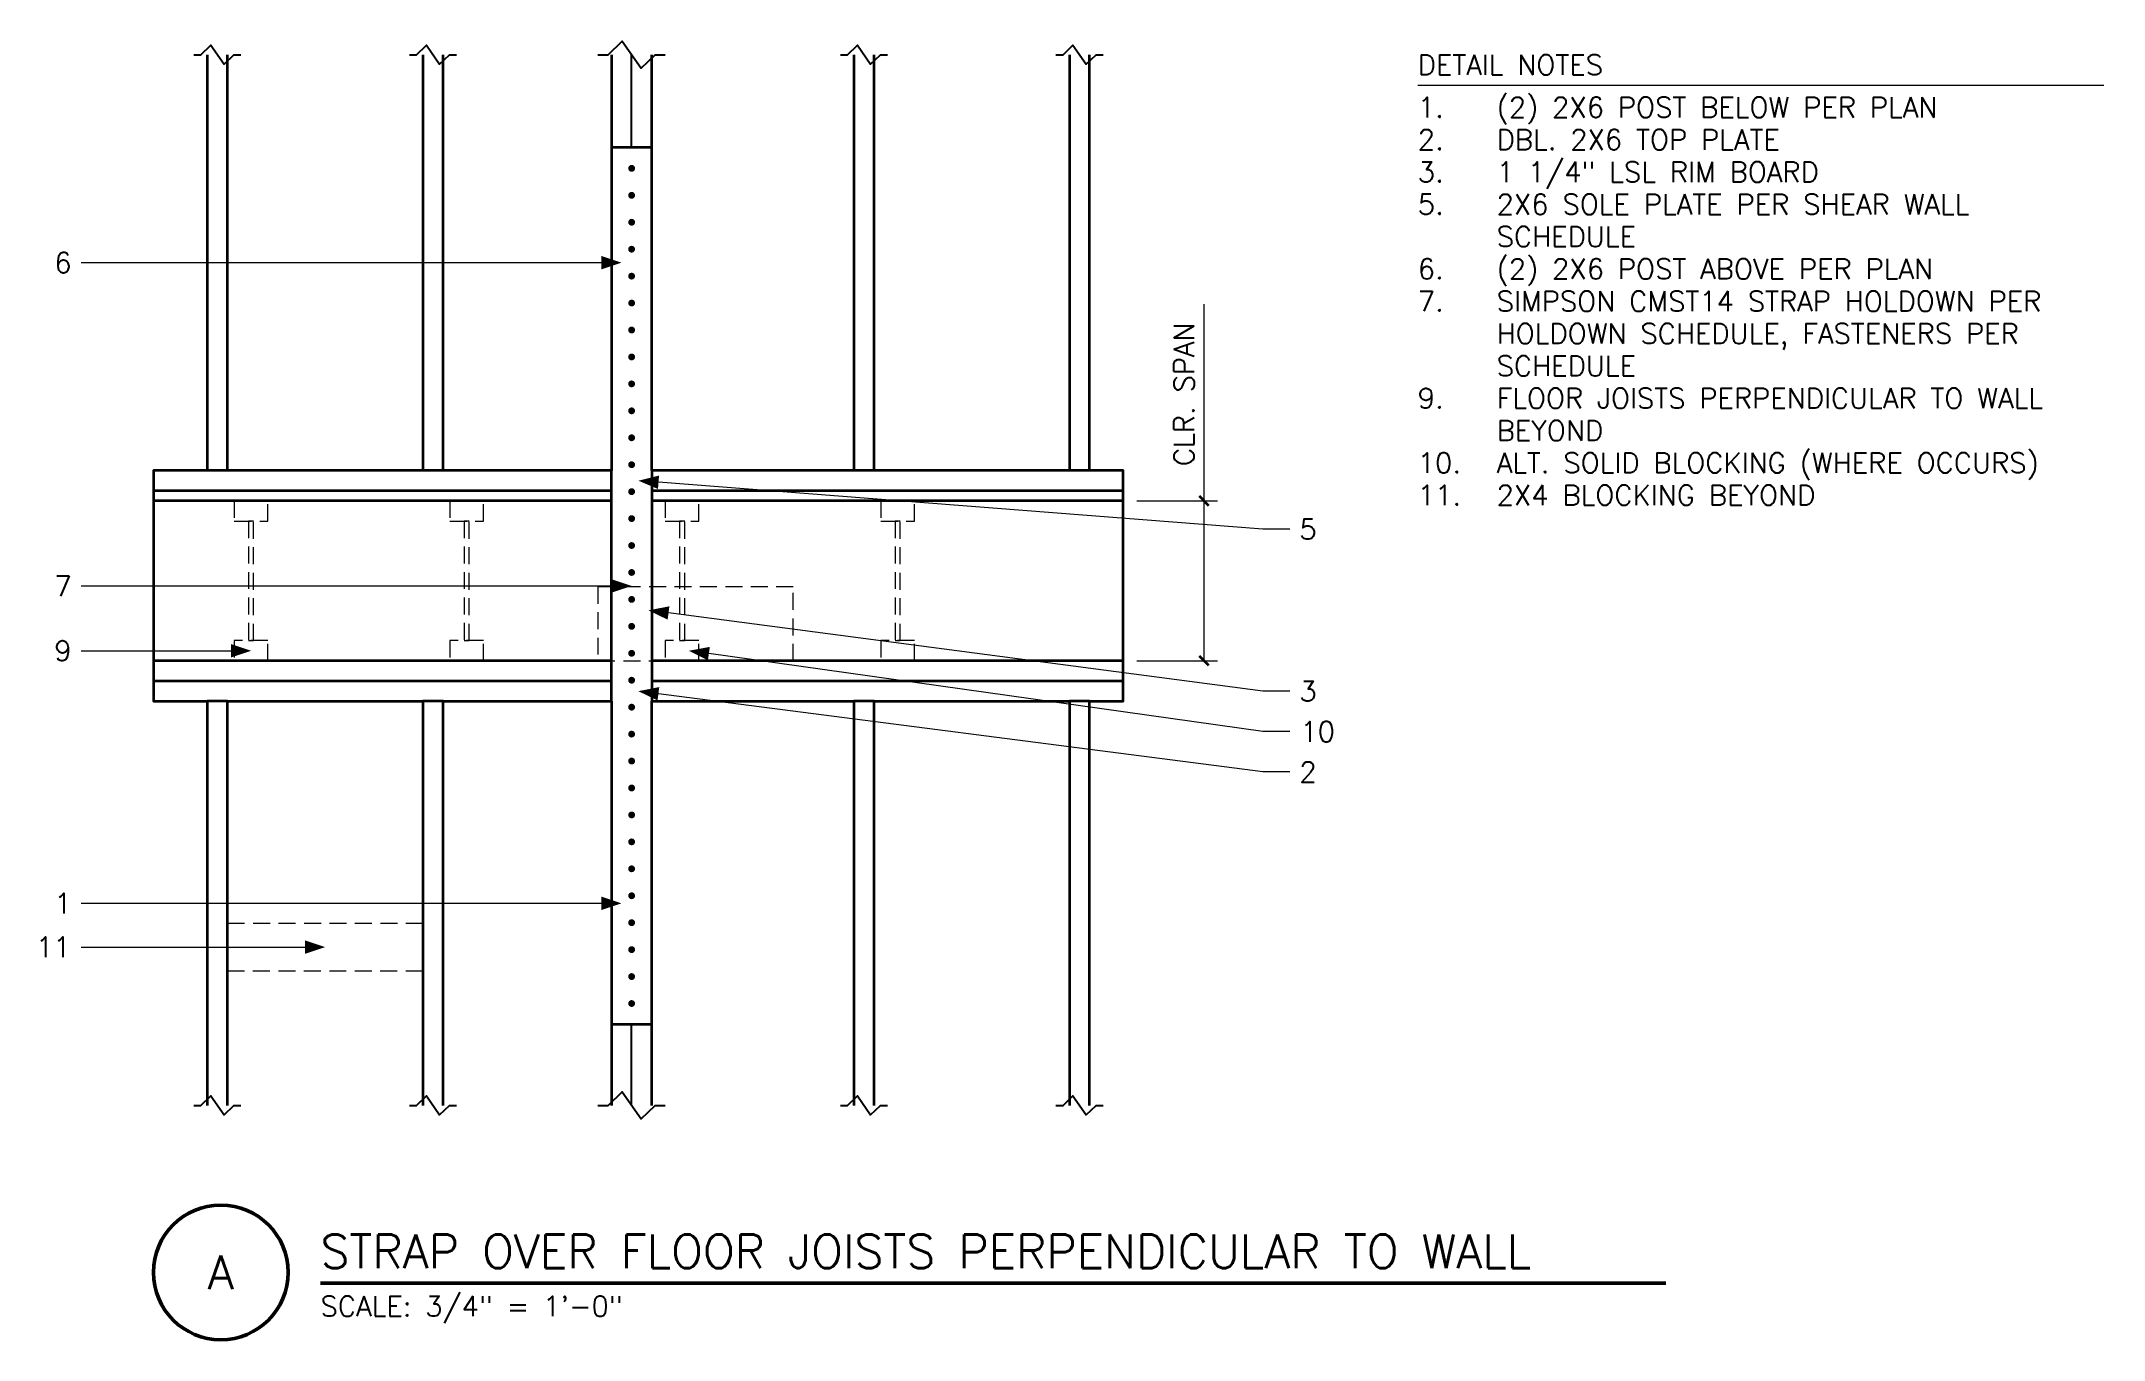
# Model space of a CAD drawing. Header units: inches. Extents: x -12 to 141, y -47 to 49.
import ezdxf
from ezdxf.enums import TextEntityAlignment as Align

# ---------------------------------------------------------------- set-up
doc = ezdxf.new("R2010")
doc.units = ezdxf.units.IN
doc.header["$MEASUREMENT"] = 0
doc.linetypes.add('DASHED', pattern=[1.889764, 1.259843, -0.629921])
for name, color, linetype, lineweight in [('S-ANNO-DIMS', 7, 'CONTINUOUS', 13), ('S-ANNO-NOTE', 7, 'CONTINUOUS', 18), ('S-ANNO-TTLB', 7, 'CONTINUOUS', 50), ('S-DETL-BRKL', 7, 'CONTINUOUS', 25), ('S-DETL-BYND', 7, 'CONTINUOUS', 25), ('S-DETL-CUT', 7, 'CONTINUOUS', 50), ('S-DETL-HIDN', 7, 'DASHED', 18), ('S-DETL-STL', 7, 'CONTINUOUS', 35)]:
    doc.layers.add(name, color=color, linetype=linetype, lineweight=lineweight)
doc.styles.add('KERF', font='romans.shx')

msp = doc.modelspace()

# ---------------------------------------------------------------- hatches: boundary and pattern name
at = {"layer": 'S-ANNO-NOTE', "lineweight": 50}
for points in [[(30.75, 32.5625), (29.25, 33.0625), (29.25, 32.0625)], [(32, 16.375), (33.456788, 15.760371), (33.534208, 16.757369)], [(31.5, 8.5625), (30, 9.0625), (30, 8.0625)], [(32.75, 6.75), (34.171974, 6.058631), (34.3024, 7.050089)], [(3.25, 3.75), (1.75, 4.25), (1.75, 3.25)], [(35.75, 3.75), (37.165628, 3.04573), (37.305065, 4.035961)], [(32, 0.75), (33.423417, 0.061608), (33.551769, 1.053337)], [(30.75, -15), (29.25, -14.5), (29.25, -15.5)], [(8.75, -18.25), (7.25, -17.75), (7.25, -18.75)]]:
    msp.add_hatch(color=256, dxfattribs=at).paths.add_polyline_path(points)
at = {"layer": 'S-DETL-STL', "lineweight": 50}
for points in [[(31.756, 39.5625, 1), (31.244, 39.5625, 1)], [(31.756, 37.5625, 1), (31.244, 37.5625, 1)], [(31.756, 35.5625, 1), (31.244, 35.5625, 1)], [(31.756, 33.5625, 1), (31.244, 33.5625, 1)], [(31.756, 31.5625, 1), (31.244, 31.5625, 1)], [(31.756, 29.5625, 1), (31.244, 29.5625, 1)], [(31.756, 27.5625, 1), (31.244, 27.5625, 1)], [(31.756, 25.5625, 1), (31.244, 25.5625, 1)], [(31.756, 23.5625, 1), (31.244, 23.5625, 1)], [(31.756, 21.5625, 1), (31.244, 21.5625, 1)], [(31.756, 19.5625, 1), (31.244, 19.5625, 1)], [(31.756, 17.5625, 1), (31.244, 17.5625, 1)], [(31.756, 15.5625, 1), (31.244, 15.5625, 1)], [(31.756, 13.5625, 1), (31.244, 13.5625, 1)], [(31.756, 11.5625, 1), (31.244, 11.5625, 1)], [(31.756, 9.5625, 1), (31.244, 9.5625, 1)], [(31.756, 7.5625, 1), (31.244, 7.5625, 1)], [(31.756, 5.5625, 1), (31.244, 5.5625, 1)], [(31.756, 3.5625, 1), (31.244, 3.5625, 1)], [(31.756, 1.5625, 1), (31.244, 1.5625, 1)], [(31.756, -0.4375, 1), (31.244, -0.4375, 1)], [(31.756, -2.4375, 1), (31.244, -2.4375, 1)], [(31.756, -4.4375, 1), (31.244, -4.4375, 1)], [(31.756, -6.4375, 1), (31.244, -6.4375, 1)], [(31.756, -8.4375, 1), (31.244, -8.4375, 1)], [(31.756, -10.4375, 1), (31.244, -10.4375, 1)], [(31.756, -12.4375, 1), (31.244, -12.4375, 1)], [(31.756, -14.4375, 1), (31.244, -14.4375, 1)], [(31.756, -16.4375, 1), (31.244, -16.4375, 1)], [(31.756, -18.4375, 1), (31.244, -18.4375, 1)], [(31.756, -20.4375, 1), (31.244, -20.4375, 1)], [(31.756, -22.4375, 1), (31.244, -22.4375, 1)]]:
    msp.add_hatch(color=256, dxfattribs=at).paths.add_polyline_path(points)

# ---------------------------------------------------------------- linework, layer by layer
at = {"layer": 'S-ANNO-DIMS', "lineweight": 13}
for points in [[(74, 14.875), (74, 29.482143)], [(69, 14.875), (75, 14.875)], [(74, 3), (74, 14.875)], [(69, 3), (75, 3)]]:
    msp.add_lwpolyline(points, dxfattribs=at)
at = {"layer": 'S-ANNO-NOTE', "lineweight": 18}
for points in [[(89.857143, 45.75), (140.785714, 45.75)], [(-9.36, 32.5625), (-7.36, 32.5625), (29.25, 32.5625)], [(80.36, 12.775), (78.36, 12.775), (33.495498, 16.25887)], [(-9.36, 8.5625), (-7.36, 8.5625), (30, 8.5625)], [(80.36, 0.75), (78.36, 0.75), (34.237187, 6.55436)], [(-9.36, 3.75), (-7.36, 3.75), (1.75, 3.75)], [(80.36, -2.25), (78.36, -2.25), (37.235347, 3.540845)], [(80.36, -5.25), (78.36, -5.25), (33.487593, 0.557473)], [(-9.36, -15), (-7.36, -15), (29.25, -15)], [(-9.36, -18.25), (-7.36, -18.25), (7.25, -18.25)]]:
    msp.add_lwpolyline(points, dxfattribs=at)
at = {"layer": 'S-ANNO-TTLB', "lineweight": 50}
msp.add_lwpolyline([(-4, -42.4, 1), (6, -42.4, 1)], format="xyb", close=True, dxfattribs=at)
msp.add_lwpolyline([(8.4, -43.2), (108.280952, -43.2)], dxfattribs=at)
at = {"layer": 'S-DETL-BRKL', "lineweight": 25}
for points in [[(29, 48), (29.75, 48), (30.8, 49), (32.2, 47), (33.25, 48), (34, 48)], [(-1, 48), (-0.475, 48), (0.26, 48.7), (1.24, 47.3), (1.975, 48), (2.5, 48)], [(15, 48), (15.525, 48), (16.26, 48.7), (17.24, 47.3), (17.975, 48), (18.5, 48)], [(47, 48), (47.525, 48), (48.26, 48.7), (49.24, 47.3), (49.975, 48), (50.5, 48)], [(63, 48), (63.525, 48), (64.26, 48.7), (65.24, 47.3), (65.975, 48), (66.5, 48)], [(29, -30), (29.75, -30), (30.8, -29), (32.2, -31), (33.25, -30), (34, -30)], [(-1, -30), (-0.475, -30), (0.26, -29.3), (1.24, -30.7), (1.975, -30), (2.5, -30)], [(15, -30), (15.525, -30), (16.26, -29.3), (17.24, -30.7), (17.975, -30), (18.5, -30)], [(47, -30), (47.525, -30), (48.26, -29.3), (49.24, -30.7), (49.975, -30), (50.5, -30)], [(63, -30), (63.525, -30), (64.26, -29.3), (65.24, -30.7), (65.975, -30), (66.5, -30)]]:
    msp.add_lwpolyline(points, dxfattribs=at)
at = {"layer": 'S-DETL-BYND', "lineweight": 25}
for points in [[(31.5, 41.125), (31.5, 48)], [(31.5, -30), (31.5, -24)]]:
    msp.add_lwpolyline(points, dxfattribs=at)
at = {"layer": 'S-DETL-CUT', "lineweight": 35}
for points in [[(0, 48), (0, 17.125)], [(1.5, 17.125), (1.5, 48)], [(16, 48), (16, 17.125)], [(17.5, 17.125), (17.5, 48)], [(30, 48), (30, 41.125), (30, 17.125)], [(33, 17.125), (33, 41.125), (33, 48)], [(48, 48), (48, 17.125)], [(49.5, 17.125), (49.5, 48)], [(64, 48), (64, 17.125)], [(65.5, 17.125), (65.5, 48)], [(30, 17.125), (-4, 17.125), (-4, 15.625)], [(68, 15.625), (68, 17.125), (33, 17.125)], [(30, 15.625), (-4, 15.625), (-4, 14.875)], [(68, 14.875), (68, 15.625), (33, 15.625)], [(30, 14.875), (-4, 14.875), (-4, 3)], [(68, 3), (68, 14.875), (33, 14.875)], [(74.353553, 14.521447), (73.646447, 15.228553)], [(74.353553, 2.646447), (73.646447, 3.353553)], [(30, 3), (-4, 3), (-4, 1.5)], [(68, 1.5), (68, 3), (33, 3)], [(30, 1.5), (-4, 1.5), (-4, 0), (0, 0)], [(1.5, -30), (1.5, 0), (0, 0), (0, -30)], [(1.5, 0), (16, 0)], [(17.5, -30), (17.5, 0), (16, 0), (16, -30)], [(17.5, 0), (30, 0)], [(30, 0), (30, -24), (30, -30)], [(65.5, 0), (68, 0), (68, 1.5), (33, 1.5)], [(33, -30), (33, -24), (33, 0)], [(33, 0), (48, 0)], [(49.5, -30), (49.5, 0), (48, 0), (48, -30)], [(49.5, 0), (64, 0)], [(65.5, -30), (65.5, 0), (64, 0), (64, -30)]]:
    msp.add_lwpolyline(points, dxfattribs=at)
at = {"layer": 'S-DETL-HIDN', "linetype": 'DASHED', "lineweight": 18}
for points in [[(2, 14.875), (2, 13.375), (4.5, 13.375), (4.5, 14.875)], [(18, 14.875), (18, 13.375), (20.5, 13.375), (20.5, 14.875)], [(34, 14.875), (34, 13.375), (36.5, 13.375), (36.5, 14.875)], [(50, 14.875), (50, 13.375), (52.5, 13.375), (52.5, 14.875)], [(4.5, 3), (4.5, 4.5), (2, 4.5), (2, 3)], [(20.5, 3), (20.5, 4.5), (18, 4.5), (18, 3)], [(36.5, 3), (36.5, 4.5), (34, 4.5), (34, 3)], [(52.5, 3), (52.5, 4.5), (50, 4.5), (50, 3)]]:
    msp.add_lwpolyline(points, dxfattribs=at)
for points in [[(3.0625, 4.5), (3.4375, 4.5), (3.4375, 13.375), (3.0625, 13.375)], [(19.0625, 4.5), (19.4375, 4.5), (19.4375, 13.375), (19.0625, 13.375)], [(35.0625, 4.5), (35.4375, 4.5), (35.4375, 13.375), (35.0625, 13.375)], [(51.0625, 4.5), (51.4375, 4.5), (51.4375, 13.375), (51.0625, 13.375)], [(29, 3), (43.5, 3), (43.5, 8.5), (29, 8.5)], [(1.5, -20), (16, -20), (16, -16.5), (1.5, -16.5)]]:
    msp.add_lwpolyline(points, close=True, dxfattribs=at)
at = {"layer": 'S-DETL-STL', "lineweight": 35}
for points in [[(30, 41.125), (33, 41.125)], [(30, 0), (30, 17.125)], [(33, 17.125), (33, 0)], [(33, -24), (30, -24)]]:
    msp.add_lwpolyline(points, dxfattribs=at)

# ---------------------------------------------------------------- texts
at = {"layer": 'S-ANNO-DIMS', "lineweight": 13, "style": 'KERF'}
msp.add_text('CLR. SPAN', height=1.5, rotation=90, dxfattribs=at).set_placement((73.25, 22.803571), align=Align.CENTER)
at = {"layer": 'S-ANNO-NOTE', "lineweight": 18, "style": 'KERF'}
for s, p in [('DETAIL NOTES', (89.857143, 46.5)), ('1.', (89.857143, 43.35)), ('(2) 2X6 POST BELOW PER PLAN', (95.714286, 43.35)), ('2.', (89.857143, 40.95)), ('DBL. 2X6 TOP PLATE', (95.714286, 40.95)), ('3.', (89.857143, 38.55)), ('1 1/4" LSL RIM BOARD', (95.714286, 38.55)), ('5.', (89.857143, 36.15)), ('2X6 SOLE PLATE PER SHEAR WALL', (95.714286, 36.15)), ('SCHEDULE', (95.714286, 33.75)), ('6.', (89.857143, 31.35)), ('(2) 2X6 POST ABOVE PER PLAN', (95.714286, 31.35)), ('7.', (89.857143, 28.95)), ('SIMPSON CMST14 STRAP HOLDOWN PER', (95.714286, 28.95)), ('HOLDOWN SCHEDULE, FASTENERS PER', (95.714286, 26.55)), ('SCHEDULE', (95.714286, 24.15)), ('9.', (89.857143, 21.75)), ('FLOOR JOISTS PERPENDICULAR TO WALL', (95.714286, 21.75)), ('BEYOND', (95.714286, 19.35)), ('10.', (89.857143, 16.95)), ('ALT. SOLID BLOCKING (WHERE OCCURS)', (95.714286, 16.95)), ('11.', (89.857143, 14.55)), ('2X4 BLOCKING BEYOND', (95.714286, 14.55))]:
    msp.add_text(s, height=1.5, dxfattribs=at).set_placement(p)
for s, p in [('6', (-10.714286, 32.5625)), ('5', (81.714286, 12.775)), ('7', (-10.714286, 8.5625)), ('9', (-10.714286, 3.75)), ('3', (81.714286, 0.75)), ('10', (82.428571, -2.25)), ('2', (81.714286, -5.25)), ('1', (-10.714286, -15)), ('11', (-11.428571, -18.25))]:
    msp.add_text(s, height=1.5, dxfattribs=at).set_placement(p, align=Align.MIDDLE_CENTER)
at = {"layer": 'S-ANNO-TTLB', "lineweight": 50, "style": 'KERF'}
msp.add_text('STRAP OVER FLOOR JOISTS PERPENDICULAR TO WALL', height=2.5, dxfattribs=at).set_placement((8.4, -42.08))
msp.add_text('A', height=2.5, dxfattribs=at).set_placement((1, -42.4), align=Align.MIDDLE_CENTER)
at = {"layer": 'S-ANNO-TTLB', "lineweight": 18, "style": 'KERF'}
msp.add_text('SCALE: 3/4" = 1\'-0"', height=1.5, dxfattribs=at).set_placement((8.4, -45.66))

doc.saveas('drawing.dxf')
